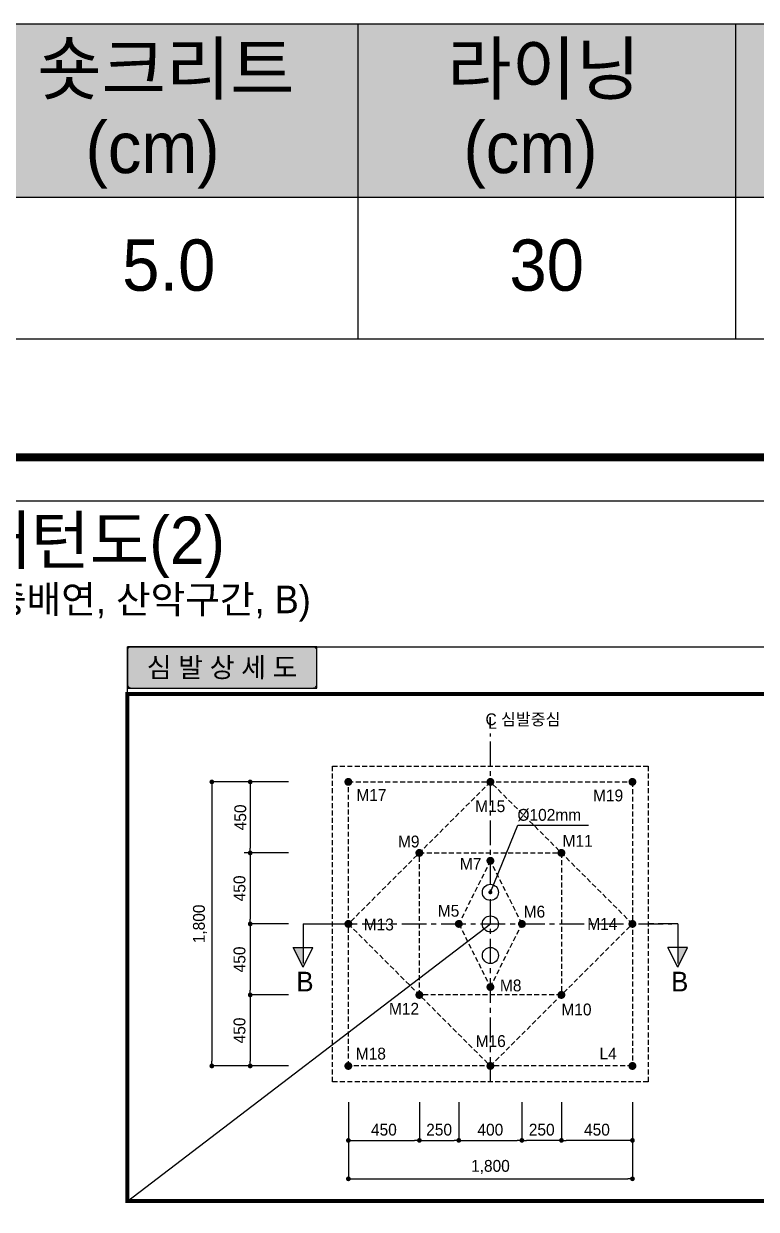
# Model space of a CAD drawing. Extents: x -689 to 317106, y 182884 to 219577.
# Drawn here: x 85763 to 95046, y 202056 to 217080 of the extents above; entities that cross this region are included whole.
import ezdxf
from ezdxf.enums import TextEntityAlignment as Align

# ---------------------------------------------------------------- set-up
doc = ezdxf.new("R2010")
doc.units = 0
doc.header["$LTSCALE"] = 500
doc.header["$MEASUREMENT"] = 0
for name, pattern in [('A-CENTR01', [2, 1.25, -0.25, 0.25, -0.25]), ('A-HIDDN01', [0.375, 0.25, -0.125]), ('HIDDEN', [0.375, 0.25, -0.125])]:
    doc.linetypes.add(name, pattern=pattern)
doc.layers.get('DEFPOINTS').update_dxf_attribs({"color": 55})
doc.layers.add('0-21', color=21, linetype='Continuous', plot=False)
doc.layers.add('0-250line', color=250, linetype='Continuous', lineweight=9, true_color=0x333333)
doc.layers.add('0-251', color=7, linetype='Continuous', true_color=0x6e6e6e)
for name, color, linetype in [('0-255', 52, 'Continuous'), ('A-DIM01', 1, 'Continuous'), ('A-SYM01', 2, 'Continuous'), ('A-TEXT02', 6, 'Continuous'), ('A-TEXT03', 7, 'Continuous'), ('CS-CNTL', 1, 'A-CENTR01'), ('CS-TABL-LIN2', 1, 'Continuous'), ('CS-TABL-TEX1', 3, 'Continuous'), ('CS-TABL-TEX3', 7, 'Continuous'), ('CS-TEXT', 7, 'Continuous'), ('CUT-BOD-LIN', 6, 'HIDDEN'), ('CX-BORD-LIN1', 7, 'Continuous'), ('CX-ICON-HA-253', 253, 'Continuous'), ('CZ-TABL-LIN1', 4, 'Continuous'), ('CZ-TEX0', 7, 'Continuous'), ('CZ-TEX1', 7, 'Continuous'), ('CZ-TEX2', 7, 'Continuous'), ('CZ-TEX3', 7, 'Continuous'), ('뇌관연결1', 2, 'Continuous'), ('발파공(심발)', 4, 'Continuous'), ('치수선', 242, 'Continuous')]:
    doc.layers.add(name, color=color, linetype=linetype)
doc.styles.get("Standard").update_dxf_attribs({"font": ''})
doc.styles.add('STYLE1', font='')
doc.styles.add('TB_BTXT', font='')
doc.styles.add('TB_TEXT', font='')
doc.styles.add('굴림체', font='')
doc.styles.add('돋움체', font='')
doc.styles.add('맑은고딕(굵게)', font='malgunbd.ttf')
doc.styles.get('Standard').set_extended_font_data('Dotum')
doc.styles.get('STYLE1').set_extended_font_data('Dotum')
doc.styles.get('TB_BTXT').set_extended_font_data('Dotum')
doc.styles.get('TB_TEXT').set_extended_font_data('Dotum')
doc.styles.get('굴림체').set_extended_font_data('Dotum')
doc.styles.get('돋움체').set_extended_font_data('Dotum')
doc.dimstyles.new('D_50', dxfattribs={"dimscale": 50, "dimtxt": 3, "dimasz": 1.2, "dimexe": 0, "dimexo": 0, "dimgap": 1.2, "dimtad": 1, "dimdec": 0, "dimrnd": 0.0005, "dimdsep": 46, "dimlunit": 6, "dimtxsty": '돋움체', "dimblk": 'DOT', "dimcen": 0.09, "dimclrd": 1, "dimclre": 1, "dimclrt": 1, "dimaunit": 1, "dimadec": 0, "dimazin": 0, "dimtfac": 1, "dimtdec": 0, "dimtix": 1, "dimtmove": 2, "dimatfit": 0, "dimfxl": 1, "dimtvp": 2, "dimtolj": 1, "dimtzin": 0, "dimlwd": -1, "dimlwe": -1, "dimarcsym": 0})
doc.dimstyles.new('DIM1', dxfattribs={"dimtxt": 3, "dimasz": 1.2, "dimexe": 1.5, "dimexo": 0, "dimgap": 1, "dimtad": 1, "dimdec": 0, "dimrnd": 0.0005, "dimzin": 0, "dimdsep": 46, "dimlunit": 6, "dimtxsty": '돋움체', "dimblk": 'DOT', "dimcen": 0.09, "dimclrd": 1, "dimclre": 1, "dimclrt": 2, "dimaunit": 1, "dimadec": 4, "dimazin": 0, "dimtfac": 1, "dimtdec": 0, "dimtix": 1, "dimtmove": 2, "dimatfit": 3, "dimfxl": 1, "dimtolj": 1, "dimtzin": 0, "dimarcsym": 0})

# ---------------------------------------------------------------- blocks, each defined once
blk = doc.blocks.new('_Dot')
at = {"color": 0, "linetype": 'ByBlock', "lineweight": -2}
blk.add_line((-0.5, 0), (-1, 0), dxfattribs=at)
at = {"color": 0, "linetype": 'ByBlock', "const_width": 0.5}
blk.add_lwpolyline([(-0.25, 0, 1), (0.25, 0, 1)], format="xyb", close=True, dxfattribs=at)
blk = doc.blocks.new('*D373')
at = {"layer": 'DEFPOINTS', "color": 0, "ltscale": 10, "transparency": 16777216}
for p in [(89877, 202929), (93477, 202929), (93477, 202442)]:
    blk.add_point(p, dxfattribs=at)
at = {"layer": '치수선', "color": 1, "ltscale": 10, "transparency": 16777216}
for p, q in [((89877, 202929), (89877, 202442)), ((93477, 202929), (93477, 202442)), ((89937, 202442), (93417, 202442))]:
    blk.add_line(p, q, dxfattribs=at)
at = {"layer": '치수선', "color": 1, "ltscale": 10, "transparency": 16777216, "xscale": 60, "yscale": 60, "zscale": 60, "rotation": 180}
blk.add_blockref('_Dot', (89877, 202442), dxfattribs=at)
at = {"layer": '치수선', "color": 1, "ltscale": 10, "transparency": 16777216, "xscale": 60, "yscale": 60, "zscale": 60}
blk.add_blockref('_Dot', (93477, 202442), dxfattribs=at)
at = {"layer": '치수선', "color": 1, "ltscale": 10, "transparency": 16777216, "insert": (91677, 202592), "char_height": 150, "attachment_point": 5, "style": '돋움체'}
blk.add_mtext('\\A1;1,800', dxfattribs=at)
blk = doc.blocks.new('*D374')
at = {"layer": 'DEFPOINTS', "color": 0, "ltscale": 10, "transparency": 16777216}
for p in [(89877, 203415), (90777, 203415), (90777, 202929)]:
    blk.add_point(p, dxfattribs=at)
at = {"layer": '치수선', "color": 1, "ltscale": 10, "transparency": 16777216}
for p, q in [((89877, 203415), (89877, 202929)), ((90777, 203415), (90777, 202929)), ((89937, 202929), (90717, 202929))]:
    blk.add_line(p, q, dxfattribs=at)
at = {"layer": '치수선', "color": 1, "ltscale": 10, "transparency": 16777216, "xscale": 60, "yscale": 60, "zscale": 60, "rotation": 180}
blk.add_blockref('_Dot', (89877, 202929), dxfattribs=at)
at = {"layer": '치수선', "color": 1, "ltscale": 10, "transparency": 16777216, "xscale": 60, "yscale": 60, "zscale": 60}
blk.add_blockref('_Dot', (90777, 202929), dxfattribs=at)
at = {"layer": '치수선', "color": 1, "ltscale": 10, "transparency": 16777216, "insert": (90327, 203064), "char_height": 150, "attachment_point": 5, "style": '돋움체'}
blk.add_mtext('\\A1;450', dxfattribs=at)
blk = doc.blocks.new('*D375')
at = {"layer": 'DEFPOINTS', "color": 0, "ltscale": 10, "transparency": 16777216}
for p in [(90777, 203415), (91276, 203415), (91276, 202929)]:
    blk.add_point(p, dxfattribs=at)
at = {"layer": '치수선', "color": 1, "ltscale": 10, "transparency": 16777216}
for p, q in [((90777, 203415), (90777, 202929)), ((91276, 203415), (91276, 202929)), ((90837, 202929), (91216, 202929))]:
    blk.add_line(p, q, dxfattribs=at)
at = {"layer": '치수선', "color": 1, "ltscale": 10, "transparency": 16777216, "xscale": 60, "yscale": 60, "zscale": 60, "rotation": 180}
blk.add_blockref('_Dot', (90777, 202929), dxfattribs=at)
at = {"layer": '치수선', "color": 1, "ltscale": 10, "transparency": 16777216, "xscale": 60, "yscale": 60, "zscale": 60}
blk.add_blockref('_Dot', (91276, 202929), dxfattribs=at)
at = {"layer": '치수선', "color": 1, "ltscale": 10, "transparency": 16777216, "insert": (91027, 203064), "char_height": 150, "attachment_point": 5, "style": '돋움체'}
blk.add_mtext('\\A1;250', dxfattribs=at)
blk = doc.blocks.new('*D376')
at = {"layer": 'DEFPOINTS', "color": 0, "ltscale": 10, "transparency": 16777216}
for p in [(92577, 203415), (93477, 203415), (92577, 202929)]:
    blk.add_point(p, dxfattribs=at)
at = {"layer": '치수선', "color": 1, "ltscale": 10, "transparency": 16777216}
for p, q in [((92577, 203415), (92577, 202929)), ((93477, 203415), (93477, 202929)), ((93417, 202929), (92637, 202929))]:
    blk.add_line(p, q, dxfattribs=at)
at = {"layer": '치수선', "color": 1, "ltscale": 10, "transparency": 16777216, "xscale": 60, "yscale": 60, "zscale": 60}
for p, rotation in [((92577, 202929), 180.0000000000296), ((93477, 202929), 2.965627743378718e-11)]:
    blk.add_blockref('_Dot', p, dxfattribs=dict(at, rotation=rotation))
at = {"layer": '치수선', "color": 1, "ltscale": 10, "transparency": 16777216, "insert": (93027, 203064), "char_height": 150, "attachment_point": 5, "style": '돋움체'}
blk.add_mtext('\\A1;450', dxfattribs=at)
blk = doc.blocks.new('*D377')
at = {"layer": 'DEFPOINTS', "color": 0, "ltscale": 10, "transparency": 16777216}
for p in [(92076, 203415), (92577, 203415), (92076, 202929)]:
    blk.add_point(p, dxfattribs=at)
at = {"layer": '치수선', "color": 1, "ltscale": 10, "transparency": 16777216}
for p, q in [((92076, 203415), (92076, 202929)), ((92577, 203415), (92577, 202929)), ((92517, 202929), (92136, 202929))]:
    blk.add_line(p, q, dxfattribs=at)
at = {"layer": '치수선', "color": 1, "ltscale": 10, "transparency": 16777216, "xscale": 60, "yscale": 60, "zscale": 60}
for p, rotation in [((92076, 202929), 180.0000000000533), ((92577, 202929), 5.331735053459852e-11)]:
    blk.add_blockref('_Dot', p, dxfattribs=dict(at, rotation=rotation))
at = {"layer": '치수선', "color": 1, "ltscale": 10, "transparency": 16777216, "insert": (92327, 203064), "char_height": 150, "attachment_point": 5, "style": '돋움체'}
blk.add_mtext('\\A1;250', dxfattribs=at)
blk = doc.blocks.new('*D378')
at = {"layer": 'DEFPOINTS', "color": 0, "ltscale": 10, "transparency": 16777216}
for p in [(91276, 203415), (92076, 203415), (92076, 202929)]:
    blk.add_point(p, dxfattribs=at)
at = {"layer": '치수선', "color": 1, "ltscale": 10, "transparency": 16777216}
for p, q in [((91276, 203415), (91276, 202929)), ((92076, 203415), (92076, 202929)), ((91336, 202929), (92016, 202929))]:
    blk.add_line(p, q, dxfattribs=at)
at = {"layer": '치수선', "color": 1, "ltscale": 10, "transparency": 16777216, "xscale": 60, "yscale": 60, "zscale": 60, "rotation": 180}
blk.add_blockref('_Dot', (91276, 202929), dxfattribs=at)
at = {"layer": '치수선', "color": 1, "ltscale": 10, "transparency": 16777216, "xscale": 60, "yscale": 60, "zscale": 60}
blk.add_blockref('_Dot', (92076, 202929), dxfattribs=at)
at = {"layer": '치수선', "color": 1, "ltscale": 10, "transparency": 16777216, "insert": (91676, 203064), "char_height": 150, "attachment_point": 5, "style": '돋움체'}
blk.add_mtext('\\A1;400', dxfattribs=at)
blk = doc.blocks.new('*D379')
at = {"layer": 'DEFPOINTS', "color": 0, "ltscale": 10, "transparency": 16777216}
for p in [(88633, 207472), (88147, 203872), (88633, 203872, 0)]:
    blk.add_point(p, dxfattribs=at)
at = {"layer": '치수선', "color": 1, "ltscale": 10, "transparency": 16777216}
for p, q in [((88633, 207472), (88147, 207472)), ((88147, 207412), (88147, 203932)), ((88633, 203872), (88147, 203872))]:
    blk.add_line(p, q, dxfattribs=at)
at = {"layer": '치수선', "color": 1, "ltscale": 10, "transparency": 16777216, "xscale": 60, "yscale": 60, "zscale": 60}
for p, rotation in [((88147, 207472), 90), ((88147, 203872), 270)]:
    blk.add_blockref('_Dot', p, dxfattribs=dict(at, rotation=rotation))
at = {"layer": '치수선', "color": 1, "ltscale": 10, "transparency": 16777216, "insert": (87997, 205672), "char_height": 150, "attachment_point": 5, "rotation": 90, "style": '돋움체'}
blk.add_mtext('\\A1;1,800', dxfattribs=at)
blk = doc.blocks.new('*D380')
at = {"layer": 'DEFPOINTS', "color": 0, "ltscale": 10, "transparency": 16777216}
for p in [(89120, 204772), (88633, 203872), (89120, 203872)]:
    blk.add_point(p, dxfattribs=at)
at = {"layer": '치수선', "color": 1, "ltscale": 10, "transparency": 16777216}
for p, q in [((89120, 204772), (88633, 204772)), ((88633, 204712), (88633, 203932)), ((89120, 203872), (88633, 203872))]:
    blk.add_line(p, q, dxfattribs=at)
at = {"layer": '치수선', "color": 1, "ltscale": 10, "transparency": 16777216, "xscale": 60, "yscale": 60, "zscale": 60}
for p, rotation in [((88633, 204772), 90), ((88633, 203872), 270)]:
    blk.add_blockref('_Dot', p, dxfattribs=dict(at, rotation=rotation))
at = {"layer": '치수선', "color": 1, "ltscale": 10, "transparency": 16777216, "insert": (88498, 204322), "char_height": 150, "attachment_point": 5, "rotation": 90, "style": '돋움체'}
blk.add_mtext('\\A1;450', dxfattribs=at)
blk = doc.blocks.new('*D381')
at = {"layer": 'DEFPOINTS', "color": 0, "ltscale": 10, "transparency": 16777216}
for p in [(89120, 205672), (88633, 204772), (89120, 204772)]:
    blk.add_point(p, dxfattribs=at)
at = {"layer": '치수선', "color": 1, "ltscale": 10, "transparency": 16777216}
for p, q in [((89120, 205672), (88633, 205672)), ((88633, 205612), (88633, 204832)), ((89120, 204772), (88633, 204772))]:
    blk.add_line(p, q, dxfattribs=at)
at = {"layer": '치수선', "color": 1, "ltscale": 10, "transparency": 16777216, "xscale": 60, "yscale": 60, "zscale": 60}
for p, rotation in [((88633, 205672), 90), ((88633, 204772), 270)]:
    blk.add_blockref('_Dot', p, dxfattribs=dict(at, rotation=rotation))
at = {"layer": '치수선', "color": 1, "ltscale": 10, "transparency": 16777216, "insert": (88498, 205222), "char_height": 150, "attachment_point": 5, "rotation": 90, "style": '돋움체'}
blk.add_mtext('\\A1;450', dxfattribs=at)
blk = doc.blocks.new('*D382')
at = {"layer": 'DEFPOINTS', "color": 0, "ltscale": 10, "transparency": 16777216}
for p in [(89120, 206572), (88633, 205672), (89120, 205672)]:
    blk.add_point(p, dxfattribs=at)
at = {"layer": '치수선', "color": 1, "ltscale": 10, "transparency": 16777216}
for p, q in [((89120, 206572), (88633, 206572)), ((88633, 206512), (88633, 205732)), ((89120, 205672), (88633, 205672))]:
    blk.add_line(p, q, dxfattribs=at)
at = {"layer": '치수선', "color": 1, "ltscale": 10, "transparency": 16777216, "xscale": 60, "yscale": 60, "zscale": 60}
for p, rotation in [((88633, 206572), 90), ((88633, 205672), 270)]:
    blk.add_blockref('_Dot', p, dxfattribs=dict(at, rotation=rotation))
at = {"layer": '치수선', "color": 1, "ltscale": 10, "transparency": 16777216, "insert": (88498, 206122), "char_height": 150, "attachment_point": 5, "rotation": 90, "style": '돋움체'}
blk.add_mtext('\\A1;450', dxfattribs=at)
blk = doc.blocks.new('*D383')
at = {"layer": 'DEFPOINTS', "color": 0, "transparency": 16777216}
for p in [(89120, 207472), (88633, 206572), (89120, 206572)]:
    blk.add_point(p, dxfattribs=at)
at = {"layer": '치수선', "color": 1, "lineweight": -2, "transparency": 16777216}
for p, q in [((89120, 207472), (88558, 207472)), ((88633, 207412), (88633, 206632)), ((89120, 206572), (88558, 206572))]:
    blk.add_line(p, q, dxfattribs=at)
at = {"layer": '치수선', "color": 1, "lineweight": -2, "transparency": 16777216, "xscale": 60, "yscale": 60, "zscale": 60}
for p, rotation in [((88633, 207472), 90), ((88633, 206572), 270)]:
    blk.add_blockref('_Dot', p, dxfattribs=dict(at, rotation=rotation))
at = {"layer": '치수선', "color": 2, "transparency": 16777216, "insert": (88508, 207022), "char_height": 150, "attachment_point": 5, "rotation": 90, "style": '돋움체'}
blk.add_mtext('\\A1;450', dxfattribs=at)
blk = doc.blocks.new('ssb')
at = {"color": 4, "const_width": 50, "flags": 128}
blk.add_lwpolyline([(0, -25, 1), (0, 25, 1)], format="xyb", close=True, dxfattribs=at)
blk = doc.blocks.new('A$C0F813D77')
at = {"layer": 'A-DIM01'}
for p, q in [((6, 9.98), (6, 4.98)), ((11, 7.48), (6, 9.98)), ((0, 7.48), (10, 7.48)), ((0, 7.48), (0, 2.48)), ((11, 7.48), (6, 4.98)), ((0, 1.43), (0, 0))]:
    blk.add_line(p, q, dxfattribs=at)
blk.add_solid([(6, 7.48), (6, 9.98), (11, 7.48)], dxfattribs=at)
blk = doc.blocks.new('CXBLKA1')
at = {"layer": 'CX-BORD-LIN1', "color": 7, "const_width": 2}
blk.add_lwpolyline([(821, 20), (25, 20), (25, 574), (821, 574)], close=True, dxfattribs=at)
at = {"layer": 'CZ-TEX0', "color": 7, "style": 'TB_BTXT'}
blk.add_attdef('UD_TITLE', text='', height=10, dxfattribs=at).set_placement((423, 553), align=Align.MIDDLE_CENTER)
at = {"layer": 'CZ-TEX1', "color": 7, "style": 'TB_BTXT'}
blk.add_attdef('PI_CNAME', text='', height=5, dxfattribs=at).set_placement((40, 552), align=Align.BOTTOM_LEFT)
blk.add_attdef('UD_SUBTITLE', text='', height=7, dxfattribs=at).set_placement((423, 538), align=Align.MIDDLE_CENTER)
at = {"layer": 'CZ-TEX2', "color": 7}
for tag, height, style, p in [('UD_CDNAME', 4, 'TB_BTXT', (42, 544)), ('DA_STDNAME', 3, 'TB_TEXT', (783.49, 13.5))]:
    blk.add_attdef(tag, text='', height=height, dxfattribs=dict(at, style=style)).set_placement(p, align=Align.BOTTOM_LEFT)
at = {"layer": 'CZ-TEX2', "color": 7, "style": 'TB_TEXT'}
for tag, height, p in [('DC_RDATE4', 3.5, (353, 52.5)), ('DC_RAPP4', 3.5, (501.56, 52.5)), ('DC_RCHK4', 3.5, (542.36, 52.5)), ('DC_RDGN4', 3.5, (582.36, 52.5)), ('PI_TITLE', 4.5, (243, 50)), ('DC_RNUM4', 3, (320, 52)), ('UD_CDIST', 4.5, (676, 50)), ('FI_NAME', 4.5, (780, 51)), ('DC_RNUM3', 3, (320, 45)), ('DC_RDATE3', 3.5, (353, 45.4)), ('DC_RAPP3', 3.5, (501.56, 45.4)), ('DC_RCHK3', 3.5, (542.36, 45.4)), ('DC_RDGN3', 3.5, (582.36, 45.4)), ('DI_TITLE', 4.5, (780, 44)), ('PI_CDNAME', 4.5, (243, 38)), ('DC_RNUM2', 3, (320, 38)), ('DC_RDATE2', 3.5, (353, 38.5)), ('DC_RAPP2', 3.5, (501.56, 38.5)), ('DC_RCHK2', 3.5, (542.36, 38.5)), ('DC_RDGN2', 3.5, (582.36, 38.5)), ('DA_HSCALE', 4.5, (658.5, 38)), ('DA_VSCALE', 4.5, (693, 38)), ('DI_SUBTITLE', 3.5, (780, 37)), ('DC_RDATE1', 3.5, (353, 31.5)), ('DC_RAPP1', 3.5, (501.56, 31.5)), ('DC_RCHK1', 3.5, (542.36, 31.5)), ('DC_RDGN1', 3.5, (582.36, 31.5)), ('DC_RNUM1', 3, (320, 31)), ('PA_CCLASS', 4.5, (204, 26.5)), ('PI_STAGE', 4.5, (283, 26.5)), ('DI_DRWNO', 4.5, (676, 26.5)), ('DA_PAGENO', 4.5, (780, 26.5))]:
    blk.add_attdef(tag, text='', height=height, dxfattribs=at).set_placement(p, align=Align.MIDDLE_CENTER)
for tag, p in [('DC_RDES4', (377, 52.5)), ('DC_RDES3', (377, 45.4)), ('DC_RDES2', (377, 38.5)), ('DC_RDES1', (377.03, 31.5))]:
    blk.add_attdef(tag, text='', height=3.5, dxfattribs=at).set_placement(p, align=Align.MIDDLE_LEFT)
at = {"layer": 'CZ-TEX3', "color": 7, "style": 'TB_TEXT', "flags": 1}
for tag, p in [('PI_CCODE', (31, 16)), ('PA_DSDATE', (47, 16)), ('PA_CSDATE', (81, 16)), ('PA_CEDATE', (98, 16)), ('PA_CFDATE', (114, 16)), ('EI_PERSON', (158, 16)), ('CI_CATEG', (189, 16)), ('CI_ROLE', (204, 16)), ('CI_ONAME', (216, 16)), ('CI_ADDR', (232, 16)), ('CI_TEL', (246, 16)), ('CI_FAX', (257, 16)), ('CI_HPADDR', (270, 16)), ('CI_CODE', (287, 16)), ('CI_DEPT', (300, 16)), ('CI_PERSON', (312, 16)), ('CI_EMAIL', (329, 16)), ('CI_PROLE', (342, 16)), ('DI_MANCODE', (357, 16)), ('DI_CATEG', (377, 16)), ('DI_PCLASS', (407, 16)), ('DI_MMCLASS', (424, 16)), ('DI_MSCLASS', (443, 16)), ('DI_ECLASS', (462, 16)), ('DC_ONAME', (493, 16)), ('DC_NNAME', (510, 16)), ('FI_CODE', (529, 16)), ('FI_CLASS', (545, 16)), ('FI_ICODE1', (563, 16)), ('FI_ICODE2', (581, 16)), ('PI_ID', (24, 16)), ('PA_DEDATE', (64, 16)), ('EI_ENAME', (132, 16)), ('EI_DEPT', (146, 16)), ('EI_EMAIL', (174, 16)), ('DI_LDATE', (392, 16)), ('DI_FNAME', (478, 16)), ('------------', (597, 16))]:
    blk.add_attdef(tag, p, '', height=2, dxfattribs=at)

msp = doc.modelspace()

# ---------------------------------------------------------------- hatches: boundary and pattern name
at = {"layer": '0-250line'}
h = msp.add_hatch(color=256, dxfattribs=at)
edge = h.paths.add_edge_path()
edge.add_line((89476.58188, 208922.76852), (89476.58188, 209135.3556))
edge.add_arc((89427.63049, 209135.35559), 48.95139, 0.000000429, 90.000000429)
edge.add_line((89427.63049, 209184.30698), (87125.53327, 209184.30698))
edge.add_arc((87125.53327, 209135.3556), 48.95139, 89.999999937, 179.999999937)
edge.add_line((87076.58188, 209135.3556), (87076.58188, 208710.18145))
edge.add_arc((87125.53327, 208710.18145), 48.95139, 179.999999879, 269.999999879)
edge.add_line((87125.53327, 208661.23006), (89427.63049, 208661.23006))
edge.add_arc((89427.63049, 208710.18145), 48.95139, 269.999999755, 359.999999755)
edge.add_line((89476.58188, 208710.18145), (89476.58188, 208922.76852))

# ---------------------------------------------------------------- linework, layer by layer
at = {"layer": '0-21'}
msp.add_lwpolyline([(89476.58188, 209184.30698), (87076.58188, 209184.30698), (87076.58188, 208661.23006), (89476.58188, 208661.23006), (89476.58188, 209184.30698)], close=True, dxfattribs=at)
at = {"layer": '0-250line', "lineweight": 0}
msp.add_lwpolyline([(89476.58188, 208922.76852), (89476.58188, 209135.3556, 0.4142135624), (89427.63049, 209184.30698), (87125.53327, 209184.30698, 0.4142135624), (87076.58188, 209135.3556), (87076.58188, 208710.18145, 0.4142135624), (87125.53327, 208661.23006), (89427.63049, 208661.23006, 0.4142135624), (89476.58188, 208710.18145)], format="xyb", close=True, dxfattribs=at)
at = {"layer": '0-251', "const_width": 50}
msp.add_lwpolyline([(87076.58188, 208584.30698), (96276.58188, 208584.30698), (96276.58188, 202159.87073), (87076.58188, 202159.87073)], close=True, dxfattribs=at)
at = {"layer": 'A-SYM01', "color": 1, "const_width": 25}
msp.add_lwpolyline([(91664.23135, 206072.57717, 1), (91689.23135, 206072.57717, 1)], format="xyb", close=True, dxfattribs=at)
at = {"layer": 'CS-CNTL', "linetype": 'A-CENTR01', "ltscale": 0.5}
for p, q in [((91676.5819, 203672.08886), (91676.5819, 208084.14719)), ((89552.49669, 205672.08886), (93976.58188, 205672.08886))]:
    msp.add_line(p, q, dxfattribs=at)
at = {"layer": 'CS-TABL-LIN2'}
for p, q in [((89995.77783, 217079.83562), (89995.77783, 213084.30698)), ((94784.61702, 217079.83562), (94784.61702, 213084.30698))]:
    msp.add_line(p, q, dxfattribs=at)
at = {"layer": 'CUT-BOD-LIN', "ltscale": 0.5}
for p, q in [((89676.58188, 207672.08886), (93676.58188, 207672.08886)), ((89676.58188, 203672.08886), (89676.58188, 207672.08886)), ((93676.58188, 207672.08886), (93676.58188, 203672.08886)), ((93676.58188, 203672.08886), (89676.58188, 203672.08886))]:
    msp.add_line(p, q, dxfattribs=at)
at = {"layer": 'CX-ICON-HA-253'}
msp.add_solid([(66051.58188, 217079.83562), (99573.45621, 217079.83562), (66051.58188, 214882.81653), (99573.45621, 214882.81653)], dxfattribs=at)
at = {"layer": 'CZ-TABL-LIN1'}
msp.add_line((66051.58188, 214882.81653), (99573.45621, 214882.81653), dxfattribs=at)
msp.add_lwpolyline([(99573.45621, 213084.30698), (66051.58188, 213084.30698), (66051.58188, 217079.83562), (99573.45621, 217079.83562), (99573.45621, 213084.30698)], dxfattribs=at)
at = {"layer": 'DEFPOINTS'}
for p, q in [((87076.58188, 208584.30698), (105476.58188, 208584.30698)), ((87076.58188, 202159.87073), (91676.58188, 205672.08886))]:
    msp.add_line(p, q, dxfattribs=at)
for points in [[(67426.58188, 211034.30698), (105476.58188, 211034.30698), (105476.58188, 186134.30698), (67426.58188, 186134.30698)], [(87076.58188, 209184.30698), (105476.58188, 209184.30698), (105476.58188, 202159.87073), (87076.58188, 202159.87073)]]:
    msp.add_lwpolyline(points, close=True, dxfattribs=at)
at = {"layer": '뇌관연결1', "linetype": 'A-HIDDN01', "ltscale": 0.5}
for points in [[(91676.58188, 207472.08886), (89876.58188, 205672.08886), (91676.58188, 203872.08886), (93476.58188, 205672.08886), (91676.58188, 207472.08886)], [(91676.58188, 206472.08886), (91276.58188, 205672.08886), (91676.58188, 204872.08886), (92076.58188, 205672.08886), (91676.58188, 206472.08886)]]:
    msp.add_lwpolyline(points, dxfattribs=at)
for points in [[(89876.58188, 207472.08886), (93476.58188, 207472.08886), (93476.58188, 203872.08886), (89876.58188, 203872.08886)], [(92576.58188, 204772.08886), (90776.58188, 204772.08886), (90776.58188, 206572.08886), (92576.58188, 206572.08886)]]:
    msp.add_lwpolyline(points, close=True, dxfattribs=at)
at = {"layer": '발파공(심발)', "color": 1}
for centre in [(91676.58188, 206072.08886), (91676.58188, 205672.08886), (91676.58188, 205272.08886)]:
    msp.add_circle(centre, 102, dxfattribs=at)
at = {"layer": '치수선'}
msp.add_lwpolyline([(91680.38999, 206084.52976), (92022.86562, 206921.66897), (92919.51466, 206921.66897)], dxfattribs=at)

# ---------------------------------------------------------------- block references
ref = msp.add_blockref('CXBLKA1', (64801.58188, 182884.30698), dxfattribs=dict(xscale=50, yscale=50, zscale=50))
ref.add_attrib('UD_TITLE', '발파패턴도(2)', dxfattribs={"layer": 'CZ-TEX0', "height": 600, "style": 'TB_BTXT'}).set_placement((85951.58188, 210534.30698), align=Align.MIDDLE_CENTER)
ref.add_attrib('UD_SUBTITLE', '(본선2차로, 집중배연, 산악구간, B)', dxfattribs={"layer": 'CZ-TEX1', "height": 350, "style": 'TB_BTXT'}).set_placement((85951.58188, 209784.30698), align=Align.MIDDLE_CENTER)
at = {"layer": 'A-TEXT02', "color": 0, "yscale": 50, "zscale": 50}
for p, xscale, rotation in [((89676.58187, 205672.08886), -50, 90), ((93676.58189, 205672.08886), 50, 270)]:
    msp.add_blockref('A$C0F813D77', p, dxfattribs=dict(at, xscale=xscale, rotation=rotation))
at = {"layer": '발파공(심발)', "xscale": -1}
for p in [(89876.58188, 207472.08886), (91676.5819, 207472.08884, 0), (93476.58188, 207472.08886), (90776.58188, 206572.08886), (92576.58188, 206572.08886), (91676.5819, 206472.08883, 0), (89876.58188, 205672.08886), (91276.58188, 205672.08886), (92076.58188, 205672.08886), (93476.58188, 205672.08886), (90776.58188, 204772.08886), (91676.5819, 204872.08883, 0), (92576.58188, 204772.08886), (89876.58188, 203872.08886), (91676.5819, 203872.08884, 0), (93476.58188, 203872.08886)]:
    msp.add_blockref('ssb', p, dxfattribs=at)

# ---------------------------------------------------------------- texts
at = {"layer": '0-255', "color": 7, "true_color": 0xffffff, "style": '맑은고딕(굵게)'}
msp.add_text('심 발 상 세 도', height=250, rotation=359.97820732, dxfattribs=at).set_placement((88276.58188, 208922.76852), align=Align.MIDDLE_CENTER)
at = {"layer": 'A-TEXT03', "style": '돋움체'}
for p in [(89327.07627, 204941.17198), (94075.24666, 204941.17198)]:
    msp.add_text('B', height=250, dxfattribs=at).set_placement(p, align=Align.MIDDLE)
at = {"layer": 'CS-TABL-TEX1', "style": '굴림체'}
for s, p in [('숏크리트', (87565.12398, 216517.22507)), ('라이닝', (92353.96317, 216517.22507)), ('(cm)', (87395.54843, 215431.00376)), ('(cm)', (92184.38762, 215431.00376))]:
    msp.add_text(s, height=650, dxfattribs=at).set_placement(p, align=Align.MIDDLE)
at = {"layer": 'CS-TABL-TEX3', "style": '굴림체'}
for s, p in [('5.0', (87601.3174, 214020.79045)), ('30', (92390.15659, 214020.79045))]:
    msp.add_text(s, height=650, dxfattribs=at).set_placement(p, align=Align.MIDDLE_CENTER)
at = {"layer": 'CS-TEXT'}
for s, p in [('C 심발중심', (91614.98147, 208190.56111, 0)), ('L', (91648.0635, 208144.39382, 0))]:
    msp.add_text(s, height=150, dxfattribs=at).set_placement(p)
at = {"layer": 'CZ-TEX2', "style": 'STYLE1'}
for s, p in [('M17', (90169.29077, 207231.32436)), ('M19', (93168.34638, 207225.00046)), ('M15', (91674.39539, 207089.18528, 0)), ('M9', (90641.65965, 206641.1829)), ('M11', (92781.92881, 206649.50799)), ('M7', (91426.22084, 206357.88894, 0)), ('M5', (91146.43519, 205763.84385)), ('M6', (92234.6869, 205752.58949)), ('M13', (90262.49101, 205589.36533)), ('M14', (93094.64348, 205597.06965)), ('M8', (91933.88145, 204817.50789, 0)), ('M12', (90581.9299, 204521.78062)), ('M10', (92767.27068, 204512.71071)), ('M16', (91680.57181, 204112.10445, 0)), ('M18', (90161.81634, 203953.23069)), ('L4', (93168.34638, 203955.00046))]:
    msp.add_text(s, height=150, dxfattribs=at).set_placement(p, align=Align.CENTER)
msp.add_text('Ø102mm', height=150, dxfattribs=at).set_placement((92019.5056, 206979.11552))

# ---------------------------------------------------------------- dimensions: what is measured, and where the dimension line sits
at = {"layer": '치수선', "ltscale": 10}
for p1, p2, distance, text, picture, middle in [((88633.33464, 207471.99049, 0), (88633.33464, 203872.08886), -486.66869, '1,800', '*D379', (87997.11371, 205672.03967, 0)), ((89119.91522, 206572.08886), (89119.91522, 205672.08886), -486.66869, '450', '*D382', (88498.14476, 206122.08886)), ((89119.91522, 205672.08886), (89119.91522, 204772.08886), -486.66869, '450', '*D381', (88498.14476, 205222.08886)), ((89119.91522, 204772.08886), (89119.91522, 203872.08886), -486.66869, '450', '*D380', (88498.14476, 204322.08886)), ((89876.58188, 203415.32267), (90776.58188, 203415.32267), -486.66869, '450', '*D374', (90326.58188, 203063.75574)), ((90776.58188, 203415.32267), (91276.48236, 203415.32267), -486.66869, '250', '*D375', (91026.53212, 203063.75574)), ((91276.48236, 203415.32267), (92076.48236, 203415.32267), -486.66869, '400', '*D378', (91676.48236, 203063.75574)), ((92576.58188, 203415.32267), (92076.48236, 203415.32267), 486.66869, '250', '*D377', (92326.53212, 203063.75574)), ((93476.58188, 203415.32267), (92576.58188, 203415.32267), 486.66869, '450', '*D376', (93026.58188, 203063.75574)), ((89876.58188, 202928.65398), (93476.58188, 202928.65398), -486.66869, '1,800', '*D373', (91676.58188, 202591.53752))]:
    dim = msp.add_aligned_dim(p1=p1, p2=p2, distance=distance, text=text, dimstyle='D_50', dxfattribs=at)
    dim.commit()
    dim.dimension.update_dxf_attribs({"geometry": picture, "text_midpoint": middle})
at = {"layer": '치수선'}
dim = msp.add_aligned_dim(p1=(89119.91522, 207472.08886), p2=(89119.91522, 206572.08886), distance=-486.66869, text='450', dimstyle='DIM1', override={"dimscale": 50}, dxfattribs=at)
dim.commit()
dim.dimension.update_dxf_attribs({"geometry": '*D383', "text_midpoint": (88508.14666, 207022.08886)})

doc.saveas('drawing.dxf')
